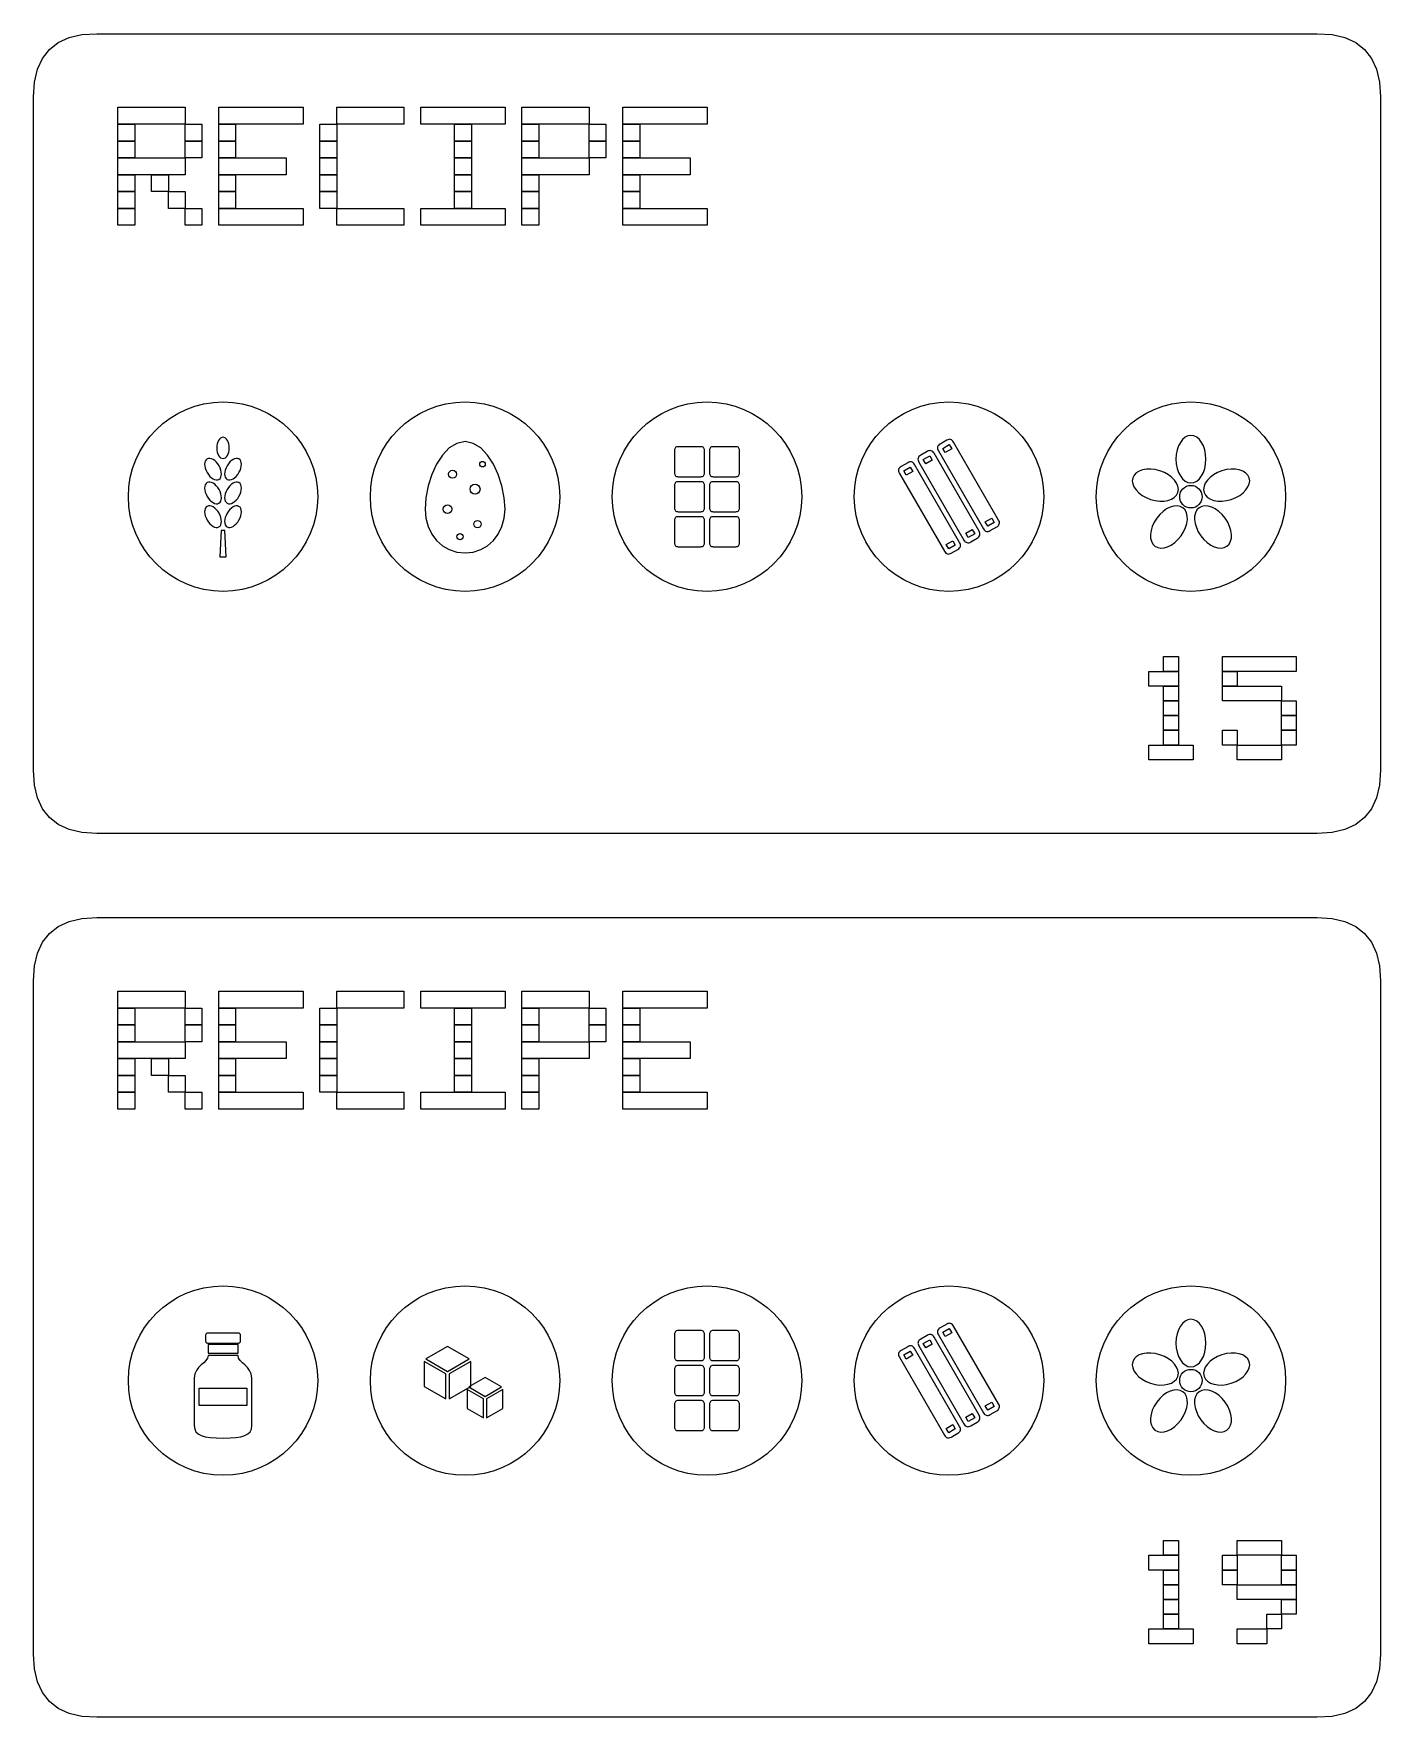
# Model space of a CAD drawing. Extents: x 4 to 272, y 4 to 252.
# Drawn here: x 140 to 204, y 46 to 126 of the extents above; entities that cross this region are included whole.
import ezdxf

# ---------------------------------------------------------------- set-up
doc = ezdxf.new("R2010")
doc.units = 0
doc.layers.add('CUT', color=1, linetype='CONTINUOUS')
doc.layers.add('RASTER', color=7, linetype='CONTINUOUS')

msp = doc.modelspace()

# ---------------------------------------------------------------- linework, layer by layer
at = {"layer": 'CUT'}
for points in [[(140, 123), (140.047, 123.703), (140.188, 124.313), (140.422, 124.828), (140.75, 125.25), (141.172, 125.578), (141.688, 125.813), (142.297, 125.953), (143, 126), (201, 126), (201.703, 125.953), (202.313, 125.813), (202.828, 125.578), (203.25, 125.25), (203.578, 124.828), (203.813, 124.313), (203.953, 123.703), (204, 123), (204, 91), (203.953, 90.297), (203.813, 89.688), (203.578, 89.172), (203.25, 88.75), (202.828, 88.422), (202.313, 88.188), (201.703, 88.047), (201, 88), (143, 88), (142.297, 88.047), (141.688, 88.188), (141.172, 88.422), (140.75, 88.75), (140.422, 89.172), (140.188, 89.688), (140.047, 90.297), (140, 91)], [(140, 81), (140.047, 81.703), (140.188, 82.313), (140.422, 82.828), (140.75, 83.25), (141.172, 83.578), (141.688, 83.813), (142.297, 83.953), (143, 84), (201, 84), (201.703, 83.953), (202.313, 83.813), (202.828, 83.578), (203.25, 83.25), (203.578, 82.828), (203.813, 82.313), (203.953, 81.703), (204, 81), (204, 49), (203.953, 48.297), (203.813, 47.688), (203.578, 47.172), (203.25, 46.75), (202.828, 46.422), (202.313, 46.188), (201.703, 46.047), (201, 46), (143, 46), (142.297, 46.047), (141.688, 46.188), (141.172, 46.422), (140.75, 46.75), (140.422, 47.172), (140.188, 47.688), (140.047, 48.297), (140, 49)]]:
    msp.add_lwpolyline(points, close=True, dxfattribs=at)
at = {"layer": 'RASTER'}
for points in [[(144, 122.5), (147.2, 122.5), (147.2, 121.7), (144, 121.7)], [(148.8, 122.5), (152.8, 122.5), (152.8, 121.7), (148.8, 121.7)], [(154.4, 122.5), (157.6, 122.5), (157.6, 121.7), (154.4, 121.7)], [(158.4, 122.5), (162.4, 122.5), (162.4, 121.7), (158.4, 121.7)], [(163.2, 122.5), (166.4, 122.5), (166.4, 121.7), (163.2, 121.7)], [(168, 122.5), (172, 122.5), (172, 121.7), (168, 121.7)], [(144, 121.7), (144.8, 121.7), (144.8, 120.9), (144, 120.9)], [(147.2, 121.7), (148, 121.7), (148, 120.9), (147.2, 120.9)], [(148.8, 121.7), (149.6, 121.7), (149.6, 120.9), (148.8, 120.9)], [(153.6, 121.7), (154.4, 121.7), (154.4, 120.9), (153.6, 120.9)], [(160, 121.7), (160.8, 121.7), (160.8, 120.9), (160, 120.9)], [(163.2, 121.7), (164, 121.7), (164, 120.9), (163.2, 120.9)], [(166.4, 121.7), (167.2, 121.7), (167.2, 120.9), (166.4, 120.9)], [(168, 121.7), (168.8, 121.7), (168.8, 120.9), (168, 120.9)], [(144, 120.9), (144.8, 120.9), (144.8, 120.1), (144, 120.1)], [(147.2, 120.9), (148, 120.9), (148, 120.1), (147.2, 120.1)], [(148.8, 120.9), (149.6, 120.9), (149.6, 120.1), (148.8, 120.1)], [(153.6, 120.9), (154.4, 120.9), (154.4, 120.1), (153.6, 120.1)], [(160, 120.9), (160.8, 120.9), (160.8, 120.1), (160, 120.1)], [(163.2, 120.9), (164, 120.9), (164, 120.1), (163.2, 120.1)], [(166.4, 120.9), (167.2, 120.9), (167.2, 120.1), (166.4, 120.1)], [(168, 120.9), (168.8, 120.9), (168.8, 120.1), (168, 120.1)], [(144, 120.1), (147.2, 120.1), (147.2, 119.3), (144, 119.3)], [(148.8, 120.1), (152, 120.1), (152, 119.3), (148.8, 119.3)], [(153.6, 120.1), (154.4, 120.1), (154.4, 119.3), (153.6, 119.3)], [(160, 120.1), (160.8, 120.1), (160.8, 119.3), (160, 119.3)], [(163.2, 120.1), (166.4, 120.1), (166.4, 119.3), (163.2, 119.3)], [(168, 120.1), (171.2, 120.1), (171.2, 119.3), (168, 119.3)], [(144, 119.3), (144.8, 119.3), (144.8, 118.5), (144, 118.5)], [(145.6, 119.3), (146.4, 119.3), (146.4, 118.5), (145.6, 118.5)], [(148.8, 119.3), (149.6, 119.3), (149.6, 118.5), (148.8, 118.5)], [(153.6, 119.3), (154.4, 119.3), (154.4, 118.5), (153.6, 118.5)], [(160, 119.3), (160.8, 119.3), (160.8, 118.5), (160, 118.5)], [(163.2, 119.3), (164, 119.3), (164, 118.5), (163.2, 118.5)], [(168, 119.3), (168.8, 119.3), (168.8, 118.5), (168, 118.5)], [(144, 118.5), (144.8, 118.5), (144.8, 117.7), (144, 117.7)], [(146.4, 118.5), (147.2, 118.5), (147.2, 117.7), (146.4, 117.7)], [(148.8, 118.5), (149.6, 118.5), (149.6, 117.7), (148.8, 117.7)], [(153.6, 118.5), (154.4, 118.5), (154.4, 117.7), (153.6, 117.7)], [(160, 118.5), (160.8, 118.5), (160.8, 117.7), (160, 117.7)], [(163.2, 118.5), (164, 118.5), (164, 117.7), (163.2, 117.7)], [(168, 118.5), (168.8, 118.5), (168.8, 117.7), (168, 117.7)], [(144, 117.7), (144.8, 117.7), (144.8, 116.9), (144, 116.9)], [(147.2, 117.7), (148, 117.7), (148, 116.9), (147.2, 116.9)], [(148.8, 117.7), (152.8, 117.7), (152.8, 116.9), (148.8, 116.9)], [(154.4, 117.7), (157.6, 117.7), (157.6, 116.9), (154.4, 116.9)], [(158.4, 117.7), (162.4, 117.7), (162.4, 116.9), (158.4, 116.9)], [(163.2, 117.7), (164, 117.7), (164, 116.9), (163.2, 116.9)], [(168, 117.7), (172, 117.7), (172, 116.9), (168, 116.9)], [(149.297, 106.317), (149.291, 106.418), (149.274, 106.513), (149.246, 106.599), (149.21, 106.674), (149.166, 106.735), (149.116, 106.782), (149.06, 106.811), (149, 106.822), (148.94, 106.811), (148.884, 106.782), (148.834, 106.735), (148.79, 106.674), (148.754, 106.599), (148.726, 106.513), (148.709, 106.418), (148.703, 106.317), (148.709, 106.215), (148.726, 106.12), (148.754, 106.034), (148.79, 105.96), (148.834, 105.898), (148.884, 105.851), (148.94, 105.822), (149, 105.812), (149.06, 105.822), (149.116, 105.851), (149.166, 105.898), (149.21, 105.96), (149.246, 106.034), (149.274, 106.12), (149.291, 106.215), (149.297, 106.317)], [(160.5, 106.614), (160.111, 106.534), (159.752, 106.313), (159.429, 105.975), (159.149, 105.544), (158.919, 105.047), (158.746, 104.509), (158.637, 103.953), (158.599, 103.406), (158.637, 102.976), (158.746, 102.58), (158.919, 102.226), (159.149, 101.921), (159.429, 101.672), (159.752, 101.485), (160.111, 101.368), (160.5, 101.327), (160.889, 101.368), (161.248, 101.485), (161.571, 101.672), (161.851, 101.921), (162.081, 102.226), (162.254, 102.58), (162.363, 102.976), (162.401, 103.406), (162.363, 103.953), (162.254, 104.509), (162.081, 105.047), (161.851, 105.544), (161.571, 105.975), (161.248, 106.313), (160.889, 106.534), (160.5, 106.614)], [(182.997, 106.179), (185.135, 102.475), (185.166, 102.428), (185.2, 102.392), (185.236, 102.366), (185.276, 102.35), (185.318, 102.344), (185.362, 102.349), (185.41, 102.363), (185.46, 102.388), (185.768, 102.566), (185.815, 102.597), (185.851, 102.631), (185.877, 102.667), (185.893, 102.707), (185.899, 102.748), (185.894, 102.793), (185.88, 102.841), (185.855, 102.891), (183.717, 106.594), (183.686, 106.641), (183.652, 106.677), (183.616, 106.703), (183.576, 106.719), (183.534, 106.725), (183.49, 106.72), (183.442, 106.706), (183.392, 106.681), (183.084, 106.503), (183.037, 106.472), (183.001, 106.438), (182.975, 106.402), (182.959, 106.363), (182.953, 106.321), (182.958, 106.276), (182.972, 106.229), (182.997, 106.179)], [(183.202, 106.297), (183.511, 106.476), (183.63, 106.27), (183.321, 106.092), (183.202, 106.297)], [(195.713, 105.782), (195.698, 106.009), (195.657, 106.221), (195.591, 106.413), (195.504, 106.58), (195.399, 106.718), (195.277, 106.822), (195.144, 106.888), (195, 106.911), (194.856, 106.888), (194.723, 106.822), (194.601, 106.718), (194.496, 106.58), (194.409, 106.413), (194.343, 106.221), (194.302, 106.009), (194.287, 105.782), (194.302, 105.555), (194.343, 105.343), (194.409, 105.151), (194.496, 104.984), (194.601, 104.846), (194.723, 104.742), (194.856, 104.676), (195, 104.653), (195.144, 104.676), (195.277, 104.742), (195.399, 104.846), (195.504, 104.984), (195.591, 105.151), (195.657, 105.343), (195.698, 105.555), (195.713, 105.782)], [(148.808, 105.47), (148.745, 105.565), (148.676, 105.648), (148.602, 105.715), (148.525, 105.768), (148.449, 105.803), (148.375, 105.821), (148.305, 105.818), (148.243, 105.795), (148.191, 105.753), (148.155, 105.694), (148.133, 105.621), (148.125, 105.537), (148.132, 105.445), (148.154, 105.347), (148.191, 105.245), (148.242, 105.143), (148.304, 105.048), (148.374, 104.966), (148.448, 104.898), (148.524, 104.846), (148.601, 104.81), (148.675, 104.793), (148.744, 104.795), (148.807, 104.818), (148.858, 104.861), (148.895, 104.92), (148.917, 104.993), (148.924, 105.077), (148.917, 105.169), (148.895, 105.267), (148.859, 105.368), (148.808, 105.47)], [(149.758, 105.143), (149.809, 105.245), (149.846, 105.347), (149.868, 105.445), (149.875, 105.537), (149.867, 105.621), (149.845, 105.694), (149.809, 105.753), (149.757, 105.795), (149.695, 105.818), (149.625, 105.821), (149.551, 105.803), (149.475, 105.768), (149.398, 105.715), (149.324, 105.648), (149.255, 105.565), (149.192, 105.47), (149.141, 105.368), (149.105, 105.267), (149.083, 105.169), (149.076, 105.077), (149.083, 104.993), (149.105, 104.92), (149.142, 104.861), (149.193, 104.818), (149.256, 104.795), (149.325, 104.793), (149.399, 104.81), (149.476, 104.846), (149.552, 104.898), (149.626, 104.966), (149.696, 105.048), (149.758, 105.143)], [(170.456, 106.198), (170.456, 105.129), (170.458, 105.087), (170.467, 105.051), (170.481, 105.02), (170.5, 104.995), (170.525, 104.975), (170.556, 104.962), (170.592, 104.953), (170.634, 104.95), (171.703, 104.95), (171.745, 104.953), (171.781, 104.962), (171.812, 104.975), (171.837, 104.995), (171.856, 105.02), (171.87, 105.051), (171.878, 105.087), (171.881, 105.129), (171.881, 106.198), (171.878, 106.24), (171.87, 106.276), (171.856, 106.306), (171.837, 106.331), (171.812, 106.351), (171.781, 106.365), (171.745, 106.373), (171.703, 106.376), (170.634, 106.376), (170.592, 106.373), (170.556, 106.365), (170.525, 106.351), (170.5, 106.331), (170.481, 106.306), (170.467, 106.276), (170.458, 106.24), (170.456, 106.198)], [(172.119, 106.198), (172.119, 105.129), (172.122, 105.087), (172.13, 105.051), (172.144, 105.02), (172.163, 104.995), (172.188, 104.975), (172.219, 104.962), (172.255, 104.953), (172.297, 104.95), (173.366, 104.95), (173.408, 104.953), (173.444, 104.962), (173.475, 104.975), (173.5, 104.995), (173.519, 105.02), (173.533, 105.051), (173.542, 105.087), (173.544, 105.129), (173.544, 106.198), (173.542, 106.24), (173.533, 106.276), (173.519, 106.306), (173.5, 106.331), (173.475, 106.351), (173.444, 106.365), (173.408, 106.373), (173.366, 106.376), (172.297, 106.376), (172.255, 106.373), (172.219, 106.365), (172.188, 106.351), (172.163, 106.331), (172.144, 106.306), (172.13, 106.276), (172.122, 106.24), (172.119, 106.198)], [(181.145, 105.109), (183.283, 101.406), (183.314, 101.359), (183.348, 101.323), (183.384, 101.297), (183.424, 101.281), (183.466, 101.275), (183.51, 101.28), (183.558, 101.294), (183.608, 101.319), (183.916, 101.497), (183.963, 101.528), (183.999, 101.562), (184.025, 101.598), (184.041, 101.637), (184.047, 101.679), (184.042, 101.724), (184.028, 101.771), (184.003, 101.821), (181.865, 105.525), (181.834, 105.572), (181.8, 105.608), (181.764, 105.634), (181.724, 105.65), (181.682, 105.656), (181.638, 105.651), (181.59, 105.637), (181.54, 105.612), (181.232, 105.434), (181.185, 105.403), (181.149, 105.369), (181.123, 105.333), (181.107, 105.293), (181.101, 105.252), (181.106, 105.207), (181.12, 105.159), (181.145, 105.109)], [(182.071, 105.644), (184.209, 101.94), (184.24, 101.894), (184.274, 101.858), (184.31, 101.832), (184.35, 101.816), (184.392, 101.81), (184.436, 101.814), (184.484, 101.829), (184.534, 101.853), (184.842, 102.031), (184.889, 102.062), (184.925, 102.096), (184.951, 102.133), (184.967, 102.172), (184.973, 102.214), (184.968, 102.259), (184.954, 102.306), (184.929, 102.356), (182.791, 106.06), (182.76, 106.106), (182.726, 106.142), (182.69, 106.168), (182.65, 106.184), (182.608, 106.19), (182.564, 106.186), (182.516, 106.171), (182.466, 106.147), (182.158, 105.969), (182.111, 105.938), (182.075, 105.904), (182.049, 105.867), (182.033, 105.828), (182.027, 105.786), (182.032, 105.741), (182.046, 105.694), (182.071, 105.644)], [(182.276, 105.763), (182.585, 105.941), (182.704, 105.735), (182.395, 105.557), (182.276, 105.763)], [(181.351, 105.228), (181.659, 105.406), (181.778, 105.201), (181.469, 105.022), (181.351, 105.228)], [(193.525, 105.229), (193.305, 105.285), (193.09, 105.311), (192.888, 105.308), (192.702, 105.277), (192.538, 105.219), (192.402, 105.136), (192.298, 105.029), (192.232, 104.899), (192.209, 104.756), (192.23, 104.608), (192.292, 104.461), (192.39, 104.318), (192.522, 104.184), (192.684, 104.062), (192.873, 103.957), (193.085, 103.873), (193.306, 103.816), (193.52, 103.79), (193.723, 103.794), (193.908, 103.825), (194.072, 103.882), (194.208, 103.965), (194.312, 104.072), (194.379, 104.202), (194.401, 104.346), (194.38, 104.493), (194.318, 104.641), (194.22, 104.783), (194.088, 104.918), (193.926, 105.04), (193.737, 105.145), (193.525, 105.229)], [(196.915, 103.873), (197.127, 103.957), (197.316, 104.062), (197.478, 104.184), (197.61, 104.318), (197.708, 104.461), (197.77, 104.608), (197.791, 104.756), (197.768, 104.899), (197.702, 105.029), (197.598, 105.136), (197.462, 105.219), (197.298, 105.277), (197.112, 105.308), (196.91, 105.311), (196.695, 105.285), (196.475, 105.229), (196.263, 105.145), (196.074, 105.04), (195.912, 104.918), (195.78, 104.783), (195.682, 104.641), (195.62, 104.493), (195.599, 104.346), (195.621, 104.202), (195.688, 104.072), (195.792, 103.965), (195.928, 103.882), (196.092, 103.825), (196.277, 103.794), (196.48, 103.79), (196.694, 103.816), (196.915, 103.873)], [(148.808, 104.342), (148.745, 104.437), (148.676, 104.519), (148.602, 104.587), (148.525, 104.639), (148.449, 104.675), (148.375, 104.692), (148.305, 104.69), (148.243, 104.667), (148.191, 104.624), (148.155, 104.565), (148.133, 104.492), (148.125, 104.408), (148.132, 104.316), (148.154, 104.218), (148.191, 104.117), (148.242, 104.015), (148.304, 103.92), (148.374, 103.837), (148.448, 103.77), (148.524, 103.717), (148.601, 103.682), (148.675, 103.664), (148.744, 103.667), (148.807, 103.69), (148.858, 103.732), (148.895, 103.791), (148.917, 103.864), (148.924, 103.948), (148.917, 104.04), (148.895, 104.138), (148.859, 104.24), (148.808, 104.342)], [(149.758, 104.015), (149.809, 104.117), (149.846, 104.218), (149.868, 104.316), (149.875, 104.408), (149.867, 104.492), (149.845, 104.565), (149.809, 104.624), (149.757, 104.667), (149.695, 104.69), (149.625, 104.692), (149.551, 104.675), (149.475, 104.639), (149.398, 104.587), (149.324, 104.519), (149.255, 104.437), (149.192, 104.342), (149.141, 104.24), (149.105, 104.138), (149.083, 104.04), (149.076, 103.948), (149.083, 103.864), (149.105, 103.791), (149.142, 103.732), (149.193, 103.69), (149.256, 103.667), (149.325, 103.664), (149.399, 103.682), (149.476, 103.717), (149.552, 103.77), (149.626, 103.837), (149.696, 103.92), (149.758, 104.015)], [(170.456, 104.535), (170.456, 103.465), (170.458, 103.424), (170.467, 103.387), (170.481, 103.357), (170.5, 103.332), (170.525, 103.312), (170.556, 103.298), (170.592, 103.29), (170.634, 103.287), (171.703, 103.287), (171.745, 103.29), (171.781, 103.298), (171.812, 103.312), (171.837, 103.332), (171.856, 103.357), (171.87, 103.387), (171.878, 103.424), (171.881, 103.465), (171.881, 104.535), (171.878, 104.576), (171.87, 104.613), (171.856, 104.643), (171.837, 104.668), (171.812, 104.688), (171.781, 104.702), (171.745, 104.71), (171.703, 104.713), (170.634, 104.713), (170.592, 104.71), (170.556, 104.702), (170.525, 104.688), (170.5, 104.668), (170.481, 104.643), (170.467, 104.613), (170.458, 104.576), (170.456, 104.535)], [(172.119, 104.535), (172.119, 103.465), (172.122, 103.424), (172.13, 103.387), (172.144, 103.357), (172.163, 103.332), (172.188, 103.312), (172.219, 103.298), (172.255, 103.29), (172.297, 103.287), (173.366, 103.287), (173.408, 103.29), (173.444, 103.298), (173.475, 103.312), (173.5, 103.332), (173.519, 103.357), (173.533, 103.387), (173.542, 103.424), (173.544, 103.465), (173.544, 104.535), (173.542, 104.576), (173.533, 104.613), (173.519, 104.643), (173.5, 104.668), (173.475, 104.688), (173.444, 104.702), (173.408, 104.71), (173.366, 104.713), (172.297, 104.713), (172.255, 104.71), (172.219, 104.702), (172.188, 104.688), (172.163, 104.668), (172.144, 104.643), (172.13, 104.613), (172.122, 104.576), (172.119, 104.535)], [(148.808, 103.213), (148.745, 103.308), (148.676, 103.39), (148.602, 103.458), (148.525, 103.511), (148.449, 103.546), (148.375, 103.563), (148.305, 103.561), (148.243, 103.538), (148.191, 103.495), (148.155, 103.436), (148.133, 103.364), (148.125, 103.28), (148.132, 103.187), (148.154, 103.089), (148.191, 102.988), (148.242, 102.886), (148.304, 102.791), (148.374, 102.709), (148.448, 102.641), (148.524, 102.589), (148.601, 102.553), (148.675, 102.536), (148.744, 102.538), (148.807, 102.561), (148.858, 102.604), (148.895, 102.663), (148.917, 102.736), (148.924, 102.82), (148.917, 102.912), (148.895, 103.01), (148.859, 103.111), (148.808, 103.213)], [(149.758, 102.886), (149.809, 102.988), (149.846, 103.089), (149.868, 103.187), (149.875, 103.28), (149.867, 103.364), (149.845, 103.436), (149.809, 103.495), (149.757, 103.538), (149.695, 103.561), (149.625, 103.563), (149.551, 103.546), (149.475, 103.511), (149.398, 103.458), (149.324, 103.39), (149.255, 103.308), (149.192, 103.213), (149.141, 103.111), (149.105, 103.01), (149.083, 102.912), (149.076, 102.82), (149.083, 102.736), (149.105, 102.663), (149.142, 102.604), (149.193, 102.561), (149.256, 102.538), (149.325, 102.536), (149.399, 102.553), (149.476, 102.589), (149.552, 102.641), (149.626, 102.709), (149.696, 102.791), (149.758, 102.886)], [(193.376, 102.977), (193.254, 102.785), (193.163, 102.589), (193.103, 102.395), (193.076, 102.209), (193.08, 102.035), (193.117, 101.88), (193.186, 101.748), (193.289, 101.645), (193.419, 101.579), (193.566, 101.554), (193.725, 101.567), (193.891, 101.616), (194.06, 101.7), (194.226, 101.817), (194.384, 101.964), (194.529, 102.139), (194.651, 102.332), (194.742, 102.528), (194.802, 102.721), (194.829, 102.908), (194.825, 103.081), (194.788, 103.237), (194.719, 103.368), (194.616, 103.471), (194.486, 103.537), (194.339, 103.563), (194.18, 103.55), (194.014, 103.5), (193.845, 103.416), (193.679, 103.3), (193.521, 103.153), (193.376, 102.977)], [(195.471, 102.139), (195.616, 101.964), (195.774, 101.817), (195.94, 101.7), (196.109, 101.616), (196.275, 101.567), (196.434, 101.554), (196.581, 101.579), (196.711, 101.645), (196.814, 101.748), (196.883, 101.88), (196.92, 102.035), (196.924, 102.209), (196.897, 102.395), (196.837, 102.589), (196.746, 102.785), (196.624, 102.977), (196.479, 103.153), (196.321, 103.3), (196.155, 103.416), (195.986, 103.5), (195.82, 103.55), (195.661, 103.563), (195.514, 103.537), (195.384, 103.471), (195.281, 103.368), (195.212, 103.237), (195.175, 103.081), (195.171, 102.908), (195.198, 102.721), (195.258, 102.528), (195.349, 102.332), (195.471, 102.139)], [(170.456, 102.871), (170.456, 101.802), (170.458, 101.76), (170.467, 101.724), (170.481, 101.694), (170.5, 101.669), (170.525, 101.649), (170.556, 101.635), (170.592, 101.627), (170.634, 101.624), (171.703, 101.624), (171.745, 101.627), (171.781, 101.635), (171.812, 101.649), (171.837, 101.669), (171.856, 101.694), (171.87, 101.724), (171.878, 101.76), (171.881, 101.802), (171.881, 102.871), (171.878, 102.913), (171.87, 102.949), (171.856, 102.98), (171.837, 103.005), (171.812, 103.025), (171.781, 103.038), (171.745, 103.047), (171.703, 103.05), (170.634, 103.05), (170.592, 103.047), (170.556, 103.038), (170.525, 103.025), (170.5, 103.005), (170.481, 102.98), (170.467, 102.949), (170.458, 102.913), (170.456, 102.871)], [(172.119, 102.871), (172.119, 101.802), (172.122, 101.76), (172.13, 101.724), (172.144, 101.694), (172.163, 101.669), (172.188, 101.649), (172.219, 101.635), (172.255, 101.627), (172.297, 101.624), (173.366, 101.624), (173.408, 101.627), (173.444, 101.635), (173.475, 101.649), (173.5, 101.669), (173.519, 101.694), (173.533, 101.724), (173.542, 101.76), (173.544, 101.802), (173.544, 102.871), (173.542, 102.913), (173.533, 102.949), (173.519, 102.98), (173.5, 103.005), (173.475, 103.025), (173.444, 103.038), (173.408, 103.047), (173.366, 103.05), (172.297, 103.05), (172.255, 103.047), (172.219, 103.038), (172.188, 103.025), (172.163, 103.005), (172.144, 102.98), (172.13, 102.949), (172.122, 102.913), (172.119, 102.871)], [(184.296, 102.265), (184.605, 102.443), (184.724, 102.237), (184.415, 102.059), (184.296, 102.265)], [(185.222, 102.799), (185.531, 102.978), (185.649, 102.772), (185.341, 102.594), (185.222, 102.799)], [(148.911, 102.396), (148.852, 101.149), (149.149, 101.149), (149.089, 102.396), (148.911, 102.396)], [(183.37, 101.73), (183.679, 101.908), (183.798, 101.703), (183.489, 101.524), (183.37, 101.73)], [(193.7, 96.4), (194.4, 96.4), (194.4, 95.7), (193.7, 95.7)], [(196.5, 96.4), (200, 96.4), (200, 95.7), (196.5, 95.7)], [(193, 95.7), (194.4, 95.7), (194.4, 95), (193, 95)], [(196.5, 95.7), (197.2, 95.7), (197.2, 95), (196.5, 95)], [(193.7, 95), (194.4, 95), (194.4, 94.3), (193.7, 94.3)], [(196.5, 95), (199.3, 95), (199.3, 94.3), (196.5, 94.3)], [(193.7, 94.3), (194.4, 94.3), (194.4, 93.6), (193.7, 93.6)], [(199.3, 94.3), (200, 94.3), (200, 93.6), (199.3, 93.6)], [(193.7, 93.6), (194.4, 93.6), (194.4, 92.9), (193.7, 92.9)], [(193.7, 92.9), (194.4, 92.9), (194.4, 92.2), (193.7, 92.2)], [(196.5, 92.9), (197.2, 92.9), (197.2, 92.2), (196.5, 92.2)], [(199.3, 93.6), (200, 93.6), (200, 92.9), (199.3, 92.9)], [(199.3, 92.9), (200, 92.9), (200, 92.2), (199.3, 92.2)], [(193, 92.2), (195.1, 92.2), (195.1, 91.5), (193, 91.5)], [(197.2, 92.2), (199.3, 92.2), (199.3, 91.5), (197.2, 91.5)], [(144, 80.5), (147.2, 80.5), (147.2, 79.7), (144, 79.7)], [(148.8, 80.5), (152.8, 80.5), (152.8, 79.7), (148.8, 79.7)], [(154.4, 80.5), (157.6, 80.5), (157.6, 79.7), (154.4, 79.7)], [(158.4, 80.5), (162.4, 80.5), (162.4, 79.7), (158.4, 79.7)], [(163.2, 80.5), (166.4, 80.5), (166.4, 79.7), (163.2, 79.7)], [(168, 80.5), (172, 80.5), (172, 79.7), (168, 79.7)], [(144, 79.7), (144.8, 79.7), (144.8, 78.9), (144, 78.9)], [(147.2, 79.7), (148, 79.7), (148, 78.9), (147.2, 78.9)], [(148.8, 79.7), (149.6, 79.7), (149.6, 78.9), (148.8, 78.9)], [(153.6, 79.7), (154.4, 79.7), (154.4, 78.9), (153.6, 78.9)], [(160, 79.7), (160.8, 79.7), (160.8, 78.9), (160, 78.9)], [(163.2, 79.7), (164, 79.7), (164, 78.9), (163.2, 78.9)], [(166.4, 79.7), (167.2, 79.7), (167.2, 78.9), (166.4, 78.9)], [(168, 79.7), (168.8, 79.7), (168.8, 78.9), (168, 78.9)], [(144, 78.9), (144.8, 78.9), (144.8, 78.1), (144, 78.1)], [(147.2, 78.9), (148, 78.9), (148, 78.1), (147.2, 78.1)], [(148.8, 78.9), (149.6, 78.9), (149.6, 78.1), (148.8, 78.1)], [(153.6, 78.9), (154.4, 78.9), (154.4, 78.1), (153.6, 78.1)], [(160, 78.9), (160.8, 78.9), (160.8, 78.1), (160, 78.1)], [(163.2, 78.9), (164, 78.9), (164, 78.1), (163.2, 78.1)], [(166.4, 78.9), (167.2, 78.9), (167.2, 78.1), (166.4, 78.1)], [(168, 78.9), (168.8, 78.9), (168.8, 78.1), (168, 78.1)], [(144, 78.1), (147.2, 78.1), (147.2, 77.3), (144, 77.3)], [(148.8, 78.1), (152, 78.1), (152, 77.3), (148.8, 77.3)], [(153.6, 78.1), (154.4, 78.1), (154.4, 77.3), (153.6, 77.3)], [(160, 78.1), (160.8, 78.1), (160.8, 77.3), (160, 77.3)], [(163.2, 78.1), (166.4, 78.1), (166.4, 77.3), (163.2, 77.3)], [(168, 78.1), (171.2, 78.1), (171.2, 77.3), (168, 77.3)], [(144, 77.3), (144.8, 77.3), (144.8, 76.5), (144, 76.5)], [(145.6, 77.3), (146.4, 77.3), (146.4, 76.5), (145.6, 76.5)], [(148.8, 77.3), (149.6, 77.3), (149.6, 76.5), (148.8, 76.5)], [(153.6, 77.3), (154.4, 77.3), (154.4, 76.5), (153.6, 76.5)], [(160, 77.3), (160.8, 77.3), (160.8, 76.5), (160, 76.5)], [(163.2, 77.3), (164, 77.3), (164, 76.5), (163.2, 76.5)], [(168, 77.3), (168.8, 77.3), (168.8, 76.5), (168, 76.5)], [(144, 76.5), (144.8, 76.5), (144.8, 75.7), (144, 75.7)], [(146.4, 76.5), (147.2, 76.5), (147.2, 75.7), (146.4, 75.7)], [(148.8, 76.5), (149.6, 76.5), (149.6, 75.7), (148.8, 75.7)], [(153.6, 76.5), (154.4, 76.5), (154.4, 75.7), (153.6, 75.7)], [(160, 76.5), (160.8, 76.5), (160.8, 75.7), (160, 75.7)], [(163.2, 76.5), (164, 76.5), (164, 75.7), (163.2, 75.7)], [(168, 76.5), (168.8, 76.5), (168.8, 75.7), (168, 75.7)], [(144, 75.7), (144.8, 75.7), (144.8, 74.9), (144, 74.9)], [(147.2, 75.7), (148, 75.7), (148, 74.9), (147.2, 74.9)], [(148.8, 75.7), (152.8, 75.7), (152.8, 74.9), (148.8, 74.9)], [(154.4, 75.7), (157.6, 75.7), (157.6, 74.9), (154.4, 74.9)], [(158.4, 75.7), (162.4, 75.7), (162.4, 74.9), (158.4, 74.9)], [(163.2, 75.7), (164, 75.7), (164, 74.9), (163.2, 74.9)], [(168, 75.7), (172, 75.7), (172, 74.9), (168, 74.9)], [(195.713, 63.782), (195.698, 64.009), (195.657, 64.221), (195.591, 64.413), (195.504, 64.58), (195.399, 64.718), (195.277, 64.822), (195.144, 64.888), (195, 64.911), (194.856, 64.888), (194.723, 64.822), (194.601, 64.718), (194.496, 64.58), (194.409, 64.413), (194.343, 64.221), (194.302, 64.009), (194.287, 63.782), (194.302, 63.555), (194.343, 63.343), (194.409, 63.151), (194.496, 62.984), (194.601, 62.846), (194.723, 62.742), (194.856, 62.676), (195, 62.653), (195.144, 62.676), (195.277, 62.742), (195.399, 62.846), (195.504, 62.984), (195.591, 63.151), (195.657, 63.343), (195.698, 63.555), (195.713, 63.782)], [(148.168, 64.138), (148.168, 63.901), (148.17, 63.873), (148.176, 63.849), (148.185, 63.828), (148.198, 63.812), (148.215, 63.799), (148.235, 63.789), (148.259, 63.784), (148.287, 63.782), (149.713, 63.782), (149.741, 63.784), (149.765, 63.789), (149.785, 63.799), (149.802, 63.812), (149.815, 63.828), (149.824, 63.849), (149.83, 63.873), (149.832, 63.901), (149.832, 64.138), (149.83, 64.166), (149.824, 64.19), (149.815, 64.211), (149.802, 64.228), (149.785, 64.24), (149.765, 64.25), (149.741, 64.255), (149.713, 64.257), (148.287, 64.257), (148.259, 64.255), (148.235, 64.25), (148.215, 64.24), (148.198, 64.228), (148.185, 64.211), (148.176, 64.19), (148.17, 64.166), (148.168, 64.138)], [(170.456, 64.198), (170.456, 63.129), (170.458, 63.087), (170.467, 63.051), (170.481, 63.02), (170.5, 62.995), (170.525, 62.975), (170.556, 62.962), (170.592, 62.953), (170.634, 62.95), (171.703, 62.95), (171.745, 62.953), (171.781, 62.962), (171.812, 62.975), (171.837, 62.995), (171.856, 63.02), (171.87, 63.051), (171.878, 63.087), (171.881, 63.129), (171.881, 64.198), (171.878, 64.24), (171.87, 64.276), (171.856, 64.306), (171.837, 64.331), (171.812, 64.351), (171.781, 64.365), (171.745, 64.373), (171.703, 64.376), (170.634, 64.376), (170.592, 64.373), (170.556, 64.365), (170.525, 64.351), (170.5, 64.331), (170.481, 64.306), (170.467, 64.276), (170.458, 64.24), (170.456, 64.198)], [(172.119, 64.198), (172.119, 63.129), (172.122, 63.087), (172.13, 63.051), (172.144, 63.02), (172.163, 62.995), (172.188, 62.975), (172.219, 62.962), (172.255, 62.953), (172.297, 62.95), (173.366, 62.95), (173.408, 62.953), (173.444, 62.962), (173.475, 62.975), (173.5, 62.995), (173.519, 63.02), (173.533, 63.051), (173.542, 63.087), (173.544, 63.129), (173.544, 64.198), (173.542, 64.24), (173.533, 64.276), (173.519, 64.306), (173.5, 64.331), (173.475, 64.351), (173.444, 64.365), (173.408, 64.373), (173.366, 64.376), (172.297, 64.376), (172.255, 64.373), (172.219, 64.365), (172.188, 64.351), (172.163, 64.331), (172.144, 64.306), (172.13, 64.276), (172.122, 64.24), (172.119, 64.198)], [(182.071, 63.644), (184.209, 59.94), (184.24, 59.894), (184.274, 59.858), (184.31, 59.832), (184.35, 59.816), (184.392, 59.81), (184.436, 59.814), (184.484, 59.829), (184.534, 59.853), (184.842, 60.031), (184.889, 60.062), (184.925, 60.096), (184.951, 60.133), (184.967, 60.172), (184.973, 60.214), (184.968, 60.259), (184.954, 60.306), (184.929, 60.356), (182.791, 64.06), (182.76, 64.106), (182.726, 64.142), (182.69, 64.168), (182.65, 64.184), (182.608, 64.19), (182.564, 64.186), (182.516, 64.171), (182.466, 64.147), (182.158, 63.969), (182.111, 63.938), (182.075, 63.904), (182.049, 63.867), (182.033, 63.828), (182.027, 63.786), (182.032, 63.741), (182.046, 63.694), (182.071, 63.644)], [(182.997, 64.179), (185.135, 60.475), (185.166, 60.428), (185.2, 60.392), (185.236, 60.366), (185.276, 60.35), (185.318, 60.344), (185.362, 60.349), (185.41, 60.363), (185.46, 60.388), (185.768, 60.566), (185.815, 60.597), (185.851, 60.631), (185.877, 60.667), (185.893, 60.707), (185.899, 60.748), (185.894, 60.793), (185.88, 60.841), (185.855, 60.891), (183.717, 64.594), (183.686, 64.641), (183.652, 64.677), (183.616, 64.703), (183.576, 64.719), (183.534, 64.725), (183.49, 64.72), (183.442, 64.706), (183.392, 64.681), (183.084, 64.503), (183.037, 64.472), (183.001, 64.438), (182.975, 64.402), (182.959, 64.363), (182.953, 64.321), (182.958, 64.276), (182.972, 64.229), (182.997, 64.179)], [(183.202, 64.297), (183.511, 64.476), (183.63, 64.27), (183.321, 64.092), (183.202, 64.297)], [(148.287, 63.723), (148.287, 63.307), (149.713, 63.307), (149.713, 63.723), (148.287, 63.723)], [(159.668, 63.628), (158.635, 63.034), (159.668, 62.44), (160.702, 63.034), (159.668, 63.628)], [(181.145, 63.109), (183.283, 59.406), (183.314, 59.359), (183.348, 59.323), (183.384, 59.297), (183.424, 59.281), (183.466, 59.275), (183.51, 59.28), (183.558, 59.294), (183.608, 59.319), (183.916, 59.497), (183.963, 59.528), (183.999, 59.562), (184.025, 59.598), (184.041, 59.637), (184.047, 59.679), (184.042, 59.724), (184.028, 59.771), (184.003, 59.821), (181.865, 63.525), (181.834, 63.572), (181.8, 63.608), (181.764, 63.634), (181.724, 63.65), (181.682, 63.656), (181.638, 63.651), (181.59, 63.637), (181.54, 63.612), (181.232, 63.434), (181.185, 63.403), (181.149, 63.369), (181.123, 63.333), (181.107, 63.293), (181.101, 63.252), (181.106, 63.207), (181.12, 63.159), (181.145, 63.109)], [(181.351, 63.228), (181.659, 63.406), (181.778, 63.201), (181.469, 63.022), (181.351, 63.228)], [(182.276, 63.763), (182.585, 63.941), (182.704, 63.735), (182.395, 63.557), (182.276, 63.763)], [(193.525, 63.229), (193.305, 63.285), (193.09, 63.311), (192.888, 63.308), (192.702, 63.277), (192.538, 63.219), (192.402, 63.136), (192.298, 63.029), (192.232, 62.899), (192.209, 62.756), (192.23, 62.608), (192.292, 62.461), (192.39, 62.318), (192.522, 62.184), (192.684, 62.062), (192.873, 61.957), (193.085, 61.873), (193.306, 61.816), (193.52, 61.79), (193.723, 61.794), (193.908, 61.825), (194.072, 61.882), (194.208, 61.965), (194.312, 62.072), (194.379, 62.202), (194.401, 62.346), (194.38, 62.493), (194.318, 62.641), (194.22, 62.783), (194.088, 62.918), (193.926, 63.04), (193.737, 63.145), (193.525, 63.229)], [(196.915, 61.873), (197.127, 61.957), (197.316, 62.062), (197.478, 62.184), (197.61, 62.318), (197.708, 62.461), (197.77, 62.608), (197.791, 62.756), (197.768, 62.899), (197.702, 63.029), (197.598, 63.136), (197.462, 63.219), (197.298, 63.277), (197.112, 63.308), (196.91, 63.311), (196.695, 63.285), (196.475, 63.229), (196.263, 63.145), (196.074, 63.04), (195.912, 62.918), (195.78, 62.783), (195.682, 62.641), (195.62, 62.493), (195.599, 62.346), (195.621, 62.202), (195.688, 62.072), (195.792, 61.965), (195.928, 61.882), (196.092, 61.825), (196.277, 61.794), (196.48, 61.79), (196.694, 61.816), (196.915, 61.873)], [(148.287, 63.188), (148.259, 63.064), (148.185, 62.954), (148.08, 62.85), (147.961, 62.743), (147.841, 62.624), (147.736, 62.486), (147.662, 62.321), (147.634, 62.119), (147.634, 59.862), (147.654, 59.7), (147.714, 59.568), (147.815, 59.465), (147.961, 59.386), (148.15, 59.33), (148.386, 59.294), (148.668, 59.274), (149, 59.268), (149.332, 59.274), (149.614, 59.294), (149.85, 59.33), (150.04, 59.386), (150.185, 59.465), (150.286, 59.568), (150.346, 59.7), (150.366, 59.862), (150.366, 62.119), (150.338, 62.321), (150.264, 62.486), (150.159, 62.624), (150.04, 62.743), (149.92, 62.85), (149.815, 62.954), (149.741, 63.064), (149.713, 63.188), (148.287, 63.188)], [(158.562, 62.909), (158.562, 61.721), (159.596, 61.127), (159.596, 62.315), (158.562, 62.909)], [(159.741, 62.315), (159.741, 61.127), (160.774, 61.721), (160.774, 62.909), (159.741, 62.315)], [(170.456, 62.535), (170.456, 61.465), (170.458, 61.424), (170.467, 61.387), (170.481, 61.357), (170.5, 61.332), (170.525, 61.312), (170.556, 61.298), (170.592, 61.29), (170.634, 61.287), (171.703, 61.287), (171.745, 61.29), (171.781, 61.298), (171.812, 61.312), (171.837, 61.332), (171.856, 61.357), (171.87, 61.387), (171.878, 61.424), (171.881, 61.465), (171.881, 62.535), (171.878, 62.576), (171.87, 62.613), (171.856, 62.643), (171.837, 62.668), (171.812, 62.688), (171.781, 62.702), (171.745, 62.71), (171.703, 62.713), (170.634, 62.713), (170.592, 62.71), (170.556, 62.702), (170.525, 62.688), (170.5, 62.668), (170.481, 62.643), (170.467, 62.613), (170.458, 62.576), (170.456, 62.535)], [(172.119, 62.535), (172.119, 61.465), (172.122, 61.424), (172.13, 61.387), (172.144, 61.357), (172.163, 61.332), (172.188, 61.312), (172.219, 61.298), (172.255, 61.29), (172.297, 61.287), (173.366, 61.287), (173.408, 61.29), (173.444, 61.298), (173.475, 61.312), (173.5, 61.332), (173.519, 61.357), (173.533, 61.387), (173.542, 61.424), (173.544, 61.465), (173.544, 62.535), (173.542, 62.576), (173.533, 62.613), (173.519, 62.643), (173.5, 62.668), (173.475, 62.688), (173.444, 62.702), (173.408, 62.71), (173.366, 62.713), (172.297, 62.713), (172.255, 62.71), (172.219, 62.702), (172.188, 62.688), (172.163, 62.668), (172.144, 62.643), (172.13, 62.613), (172.122, 62.576), (172.119, 62.535)], [(147.871, 61.644), (150.129, 61.644), (150.129, 60.812), (147.871, 60.812), (147.871, 61.644)], [(161.45, 62.143), (160.675, 61.697), (161.45, 61.252), (162.226, 61.697), (161.45, 62.143)], [(160.603, 61.572), (160.603, 60.681), (161.378, 60.236), (161.378, 61.127), (160.603, 61.572)], [(161.523, 61.127), (161.523, 60.236), (162.298, 60.681), (162.298, 61.572), (161.523, 61.127)], [(170.456, 60.871), (170.456, 59.802), (170.458, 59.76), (170.467, 59.724), (170.481, 59.694), (170.5, 59.669), (170.525, 59.649), (170.556, 59.635), (170.592, 59.627), (170.634, 59.624), (171.703, 59.624), (171.745, 59.627), (171.781, 59.635), (171.812, 59.649), (171.837, 59.669), (171.856, 59.694), (171.87, 59.724), (171.878, 59.76), (171.881, 59.802), (171.881, 60.871), (171.878, 60.913), (171.87, 60.949), (171.856, 60.98), (171.837, 61.005), (171.812, 61.025), (171.781, 61.038), (171.745, 61.047), (171.703, 61.05), (170.634, 61.05), (170.592, 61.047), (170.556, 61.038), (170.525, 61.025), (170.5, 61.005), (170.481, 60.98), (170.467, 60.949), (170.458, 60.913), (170.456, 60.871)], [(172.119, 60.871), (172.119, 59.802), (172.122, 59.76), (172.13, 59.724), (172.144, 59.694), (172.163, 59.669), (172.188, 59.649), (172.219, 59.635), (172.255, 59.627), (172.297, 59.624), (173.366, 59.624), (173.408, 59.627), (173.444, 59.635), (173.475, 59.649), (173.5, 59.669), (173.519, 59.694), (173.533, 59.724), (173.542, 59.76), (173.544, 59.802), (173.544, 60.871), (173.542, 60.913), (173.533, 60.949), (173.519, 60.98), (173.5, 61.005), (173.475, 61.025), (173.444, 61.038), (173.408, 61.047), (173.366, 61.05), (172.297, 61.05), (172.255, 61.047), (172.219, 61.038), (172.188, 61.025), (172.163, 61.005), (172.144, 60.98), (172.13, 60.949), (172.122, 60.913), (172.119, 60.871)], [(185.222, 60.799), (185.531, 60.978), (185.649, 60.772), (185.341, 60.594), (185.222, 60.799)], [(193.376, 60.977), (193.254, 60.785), (193.163, 60.589), (193.103, 60.395), (193.076, 60.209), (193.08, 60.035), (193.117, 59.88), (193.186, 59.748), (193.289, 59.645), (193.419, 59.579), (193.566, 59.554), (193.725, 59.567), (193.891, 59.616), (194.06, 59.7), (194.226, 59.817), (194.384, 59.964), (194.529, 60.139), (194.651, 60.332), (194.742, 60.528), (194.802, 60.721), (194.829, 60.908), (194.825, 61.081), (194.788, 61.237), (194.719, 61.368), (194.616, 61.471), (194.486, 61.537), (194.339, 61.563), (194.18, 61.55), (194.014, 61.5), (193.845, 61.416), (193.679, 61.3), (193.521, 61.153), (193.376, 60.977)], [(195.471, 60.139), (195.616, 59.964), (195.774, 59.817), (195.94, 59.7), (196.109, 59.616), (196.275, 59.567), (196.434, 59.554), (196.581, 59.579), (196.711, 59.645), (196.814, 59.748), (196.883, 59.88), (196.92, 60.035), (196.924, 60.209), (196.897, 60.395), (196.837, 60.589), (196.746, 60.785), (196.624, 60.977), (196.479, 61.153), (196.321, 61.3), (196.155, 61.416), (195.986, 61.5), (195.82, 61.55), (195.661, 61.563), (195.514, 61.537), (195.384, 61.471), (195.281, 61.368), (195.212, 61.237), (195.175, 61.081), (195.171, 60.908), (195.198, 60.721), (195.258, 60.528), (195.349, 60.332), (195.471, 60.139)], [(184.296, 60.265), (184.605, 60.443), (184.724, 60.237), (184.415, 60.059), (184.296, 60.265)], [(183.37, 59.73), (183.679, 59.908), (183.798, 59.703), (183.489, 59.524), (183.37, 59.73)], [(193.7, 54.4), (194.4, 54.4), (194.4, 53.7), (193.7, 53.7)], [(197.2, 54.4), (199.3, 54.4), (199.3, 53.7), (197.2, 53.7)], [(193, 53.7), (194.4, 53.7), (194.4, 53), (193, 53)], [(196.5, 53.7), (197.2, 53.7), (197.2, 53), (196.5, 53)], [(199.3, 53.7), (200, 53.7), (200, 53), (199.3, 53)], [(193.7, 53), (194.4, 53), (194.4, 52.3), (193.7, 52.3)], [(196.5, 53), (197.2, 53), (197.2, 52.3), (196.5, 52.3)], [(199.3, 53), (200, 53), (200, 52.3), (199.3, 52.3)], [(193.7, 52.3), (194.4, 52.3), (194.4, 51.6), (193.7, 51.6)], [(197.2, 52.3), (200, 52.3), (200, 51.6), (197.2, 51.6)], [(193.7, 51.6), (194.4, 51.6), (194.4, 50.9), (193.7, 50.9)], [(199.3, 51.6), (200, 51.6), (200, 50.9), (199.3, 50.9)], [(193.7, 50.9), (194.4, 50.9), (194.4, 50.2), (193.7, 50.2)], [(198.6, 50.9), (199.3, 50.9), (199.3, 50.2), (198.6, 50.2)], [(193, 50.2), (195.1, 50.2), (195.1, 49.5), (193, 49.5)], [(197.2, 50.2), (198.6, 50.2), (198.6, 49.5), (197.2, 49.5)]]:
    msp.add_lwpolyline(points, close=True, dxfattribs=at)
for centre, radius in [((149, 104), 4.5), ((160.5, 104), 4.5), ((172, 104), 4.5), ((183.5, 104), 4.5), ((195, 104), 4.5), ((161.332, 105.544), 0.131), ((159.906, 105.069), 0.19), ((160.975, 104.356), 0.238), ((195, 104), 0.535), ((159.668, 103.406), 0.208), ((161.094, 102.693), 0.178), ((160.262, 102.099), 0.149), ((149, 62), 4.5), ((160.5, 62), 4.5), ((172, 62), 4.5), ((183.5, 62), 4.5), ((195, 62), 4.5), ((195, 62), 0.535)]:
    msp.add_circle(centre, radius, dxfattribs=at)

doc.saveas('drawing.dxf')
